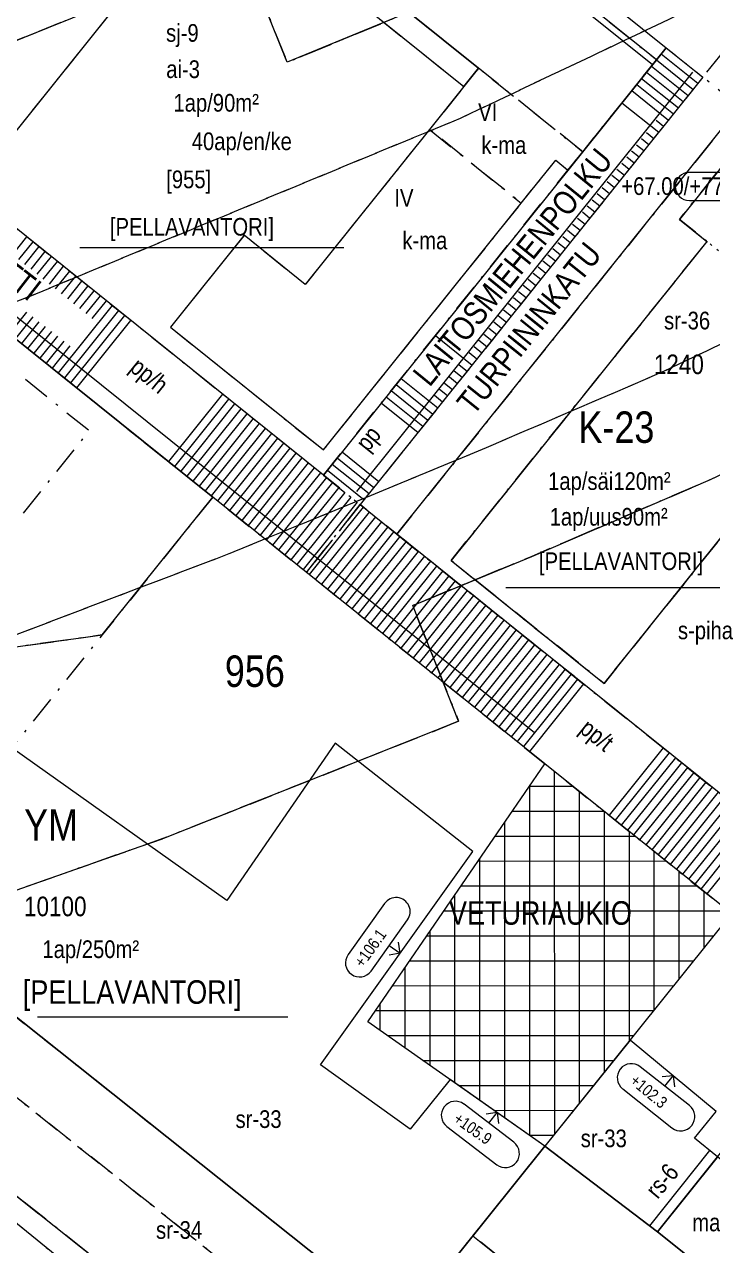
# Model space of a CAD drawing. Header units: metres. Extents: x 24485995 to 24488038, y 6819999 to 6822001.
# Drawn here: x 24487215.2 to 24487302.9, y 6821546.5 to 6821702 of the extents above; entities that cross this region are included whole.
import ezdxf

# ---------------------------------------------------------------- set-up
doc = ezdxf.new("R2010")
doc.units = ezdxf.units.M
for name, pattern in [('Aukot_rajalla', [0]), ('k10040', [10.3, 3.5, -1.5, 0.3, -1.5, 3.5]), ('k10050', [8, 3, -2, 3]), ('K10271', [0]), ('K10430', [0]), ('k10630.1', [0]), ('k10li0', [0]), ('k10vi1', [0]), ('Rak_yht', [0])]:
    doc.linetypes.add(name, pattern=pattern)
for name, color, linetype, lineweight in [('AK_AsemakaavaTeksti_Kadun_puistonnimi', 7, 'Continuous', 0), ('AK_AsemakaavaTeksti_Korttelinumero', 7, 'Continuous', 0), ('AK_Kaavamerkinta_Kayttotarkoitusalue', 7, 'Continuous', 0), ('AK_Katualue_Tori', 7, 'Continuous', 0), ('AK_KayttotarkoitusSymboliViiva_Virkistysalueen_kuvio_murtoviiva', 7, 'Continuous', 0), ('AK_KayttotarkoitusViiva', 7, 'Continuous', 0), ('AK_LiikennointiTeksti_Autopaikkamerkinta_m2', 7, 'Continuous', 0), ('AK_LiikennointiViiva_Ajoneuvoliittymakielto', 7, 'Continuous', 0), ('AK_LiikennointiViiva_Polkuviivoitus', 7, 'Continuous', 0), ('AK_MaanalainenkSymboli', 132, 'Continuous', 0), ('AK_MaanalainenkTeksti_Korkeusmerkinta', 132, 'Continuous', 0), ('AK_MaanalainenkViiva_Alueenosan_raja', 132, 'Continuous', 0), ('AK_MaanalainenkViiva_Liikennealueen_kuvio', 132, 'Continuous', 0), ('AK_MaanalainenkViiva_Ohj_Alueenosan_raja', 132, 'Continuous', 0), ('AK_MuuAsemakaavaTeksti_Alueenosan_kayttotarkoitus', 7, 'Continuous', 0), ('AK_MuuAsemakaavaTeksti_Erityismaarays', 7, 'Continuous', 0), ('AK_MuuAsemakaavaViiva_alueenosan_raja', 7, 'Continuous', 0), ('AK_MuuAsemakaavaViiva_Erityismaaraysviiva', 7, 'Continuous', 0), ('AK_MuuAsemakaavaViiva_Merkinnan_alleviivaus', 7, 'Continuous', 0), ('AK_Poistettava_merkintä', 7, 'Continuous', 0), ('AK_RakennusalaTeksti_Kerrosala_tai_luku', 7, 'Continuous', 0), ('AK_RakennusalaTeksti_Rakennusoikeus', 7, 'Continuous', 0), ('AK_RakennusalaViiva_Rakennusalan_raja__I_', 7, 'Continuous', 0), ('AK_RakentaminenTeksti_Korkeusmerkinta', 7, 'Continuous', 0), ('AK_RakentaminenTeksti_Korkeusmerkinta_ja_soikio', 7, 'Continuous', 0), ('AK_RakentaminenTeksti_Korkeusmerkinta_ja_soikio_ja_nuoli', 7, 'Continuous', 0), ('AK_RakentaminenViiva_Rak_yhtajaksoisesti', 7, 'Continuous', 0), ('AK_YmparistoViiva_Istutettava_puurivi', 7, 'Continuous', 0)]:
    doc.layers.add(name, color=color, linetype=linetype, lineweight=lineweight)
doc.styles.add('ArialNarrow', font='ARIALN.TTF')

# ---------------------------------------------------------------- blocks, each defined once
blk = doc.blocks.new('AKP43')
at = {"layer": 'AK_RakentaminenTeksti_Korkeusmerkinta_ja_soikio', "color": 7, "linetype": 'Continuous', "lineweight": 13}
for p, q in [((4, 1.8), (-4, 1.8)), ((-4, -1.8), (4, -1.8))]:
    blk.add_line(p, q, dxfattribs=at)
for centre, start, end in [((-4, 0), 90, 270), ((4, 0), 270, 90)]:
    blk.add_arc(centre, 1.8, start, end, dxfattribs=at)

msp = doc.modelspace()

# ---------------------------------------------------------------- hatches: boundary and pattern name
at = {"layer": 'AK_Katualue_Tori', "linetype": 'Continuous', "lineweight": 0}
h = msp.add_hatch(dxfattribs=at)
h.set_pattern_fill('NET', style=0)
h.paths.add_polyline_path([(24487281.5, 6821607.85), (24487305.29, 6821588.76), (24487305.29, 6821588.76), (24487281.51, 6821559.13), (24487258.97, 6821574.97)], flags=0)

# ---------------------------------------------------------------- linework, layer by layer
at = {"layer": 'AK_KayttotarkoitusSymboliViiva_Virkistysalueen_kuvio_murtoviiva', "linetype": 'k10vi1', "lineweight": 9, "flags": 128}
msp.add_lwpolyline([(24487108.53, 6821679.13), (24487121.22, 6821655.72), (24487166.27, 6821623.49), (24487186.17, 6821618.86), (24487225.11, 6821624.25), (24487239.19, 6821641.8), (24487139.16, 6821722.07), (24487099.7, 6821702.76), (24487104.97, 6821680.69), (24487104.42, 6821680.42)], dxfattribs=at)
at = {"layer": 'AK_KayttotarkoitusViiva', "linetype": 'Continuous', "lineweight": 20, "flags": 128}
for points in [[(24487296.97, 6821699.03), (24487253.29, 6821644.59), (24487194.01, 6821692.16), (24487237.69, 6821746.6)], [(24487237.69, 6821746.6), (24487296.97, 6821699.03)], [(24487139.16, 6821722.07), (24487239.19, 6821641.8)], [(24487296.97, 6821699.03), (24487301.65, 6821695.28), (24487257.97, 6821640.84), (24487262.65, 6821637.08)], [(24487262.65, 6821637.08), (24487306.33, 6821691.52), (24487348.45, 6821657.73)], [(24487104.97, 6821680.69), (24487107.1, 6821681.76), (24487121.22, 6821655.72), (24487166.27, 6821623.49), (24487186.17, 6821618.86), (24487225.11, 6821624.25), (24487239.19, 6821641.8)], [(24487348.45, 6821657.73), (24487304.77, 6821603.29), (24487262.65, 6821637.08)], [(24487281.5, 6821607.85), (24487239.19, 6821641.8)], [(24487272.51, 6821498.13), (24487268.8, 6821492.94), (24487266.65, 6821494.49), (24487265.76, 6821501.56), (24487249.21, 6821520.79), (24487160.41, 6821593.01), (24487118.31, 6821624.6)], [(24487305.29, 6821588.76), (24487305.29, 6821588.76), (24487281.51, 6821559.13), (24487258.97, 6821574.97), (24487281.5, 6821607.85)], [(24487305.29, 6821588.76), (24487281.5, 6821607.85)], [(24487272.51, 6821498.13), (24487306.59, 6821539.65), (24487295.86, 6821548.25), (24487319.33, 6821577.5)]]:
    msp.add_lwpolyline(points, dxfattribs=at)
at = {"layer": 'AK_LiikennointiViiva_Ajoneuvoliittymakielto', "linetype": 'k10630.1', "lineweight": 5, "flags": 128}
for points in [[(24487296.97, 6821699.03), (24487295.4, 6821697.08)], [(24487295.24, 6821696.88), (24487284.41, 6821683.38)], [(24487295.4, 6821697.08), (24487295.24, 6821696.88)]]:
    msp.add_lwpolyline(points, dxfattribs=at)
at = {"layer": 'AK_LiikennointiViiva_Polkuviivoitus', "linetype": 'Continuous', "lineweight": 0, "flags": 128}
for points in [[(24487296.34, 6821698.25), (24487301.02, 6821694.5)], [(24487295.09, 6821696.69), (24487299.77, 6821692.94)], [(24487295.72, 6821697.47), (24487300.4, 6821693.72)], [(24487293.84, 6821695.13), (24487298.52, 6821691.38)], [(24487294.47, 6821695.91), (24487299.15, 6821692.16)], [(24487292.59, 6821693.58), (24487297.27, 6821689.82)], [(24487293.21, 6821694.36), (24487297.89, 6821690.6)], [(24487291.34, 6821692.02), (24487296.02, 6821688.26)], [(24487291.96, 6821692.8), (24487291.98, 6821692.79)], [(24487290.09, 6821690.46), (24487290.1, 6821690.45)], [(24487290.71, 6821691.24), (24487290.72, 6821691.23)], [(24487295.71, 6821689.79), (24487296.64, 6821689.04)], [(24487288.83, 6821688.9), (24487288.84, 6821688.89)], [(24487289.46, 6821689.68), (24487289.47, 6821689.67)], [(24487294.46, 6821688.23), (24487295.39, 6821687.48)], [(24487287.58, 6821687.34), (24487287.59, 6821687.33)], [(24487288.21, 6821688.12), (24487288.22, 6821688.11)], [(24487293.2, 6821686.67), (24487294.14, 6821685.92)], [(24487293.83, 6821687.45), (24487294.77, 6821686.7)], [(24487286.33, 6821685.78), (24487286.34, 6821685.77)], [(24487286.96, 6821686.56), (24487286.96, 6821686.55)], [(24487291.94, 6821685.12), (24487292.89, 6821684.36)], [(24487292.57, 6821685.9), (24487293.51, 6821685.14)], [(24487285.08, 6821684.22), (24487285.09, 6821684.21)], [(24487285.71, 6821685), (24487285.71, 6821684.99)], [(24487290.69, 6821683.56), (24487291.64, 6821682.8)], [(24487291.32, 6821684.34), (24487292.26, 6821683.58)], [(24487283.83, 6821682.66), (24487283.83, 6821682.65)], [(24487284.45, 6821683.44), (24487284.46, 6821683.43)], [(24487289.43, 6821682.01), (24487290.39, 6821681.24)], [(24487290.06, 6821682.78), (24487291.01, 6821682.02)], [(24487282.58, 6821681.1), (24487282.58, 6821681.09)], [(24487283.2, 6821681.88), (24487283.21, 6821681.87)], [(24487288.18, 6821680.45), (24487289.13, 6821679.68)], [(24487288.8, 6821681.23), (24487289.76, 6821680.46)], [(24487281.32, 6821679.54), (24487281.33, 6821679.53)], [(24487281.95, 6821680.32), (24487281.95, 6821680.31)], [(24487286.92, 6821678.89), (24487287.88, 6821678.12)], [(24487287.55, 6821679.67), (24487288.51, 6821678.9)], [(24487280.07, 6821677.98), (24487280.07, 6821677.98)], [(24487280.7, 6821678.76), (24487280.7, 6821678.75)], [(24487285.67, 6821677.34), (24487286.63, 6821676.56)], [(24487286.29, 6821678.11), (24487287.26, 6821677.34)], [(24487284.41, 6821675.78), (24487285.38, 6821675)], [(24487285.04, 6821676.56), (24487286, 6821675.78)], [(24487215.46, 6821674.95), (24487213.65, 6821672.69)], [(24487216.24, 6821674.32), (24487214.43, 6821672.07)], [(24487283.15, 6821674.22), (24487284.13, 6821673.44)], [(24487283.78, 6821675), (24487284.75, 6821674.22)], [(24487217.02, 6821673.7), (24487215.21, 6821671.44)], [(24487217.8, 6821673.07), (24487215.99, 6821670.81)], [(24487281.9, 6821672.67), (24487282.88, 6821671.88)], [(24487282.53, 6821673.44), (24487283.5, 6821672.66)], [(24487218.58, 6821672.44), (24487216.77, 6821670.19)], [(24487219.36, 6821671.82), (24487217.55, 6821669.56)], [(24487220.14, 6821671.19), (24487218.33, 6821668.93)], [(24487280.64, 6821671.11), (24487281.62, 6821670.32)], [(24487281.27, 6821671.89), (24487282.25, 6821671.1)], [(24487220.92, 6821670.57), (24487219.11, 6821668.31)], [(24487221.7, 6821669.94), (24487219.89, 6821667.68)], [(24487279.39, 6821669.55), (24487280.37, 6821668.76)], [(24487280.01, 6821670.33), (24487281, 6821669.54)], [(24487222.48, 6821669.31), (24487220.67, 6821667.05)], [(24487223.26, 6821668.69), (24487221.44, 6821666.43)], [(24487224.04, 6821668.06), (24487222.22, 6821665.8)], [(24487278.13, 6821668), (24487279.12, 6821667.2)], [(24487278.76, 6821668.78), (24487279.75, 6821667.98)], [(24487224.82, 6821667.44), (24487223, 6821665.17)], [(24487225.6, 6821666.81), (24487223.78, 6821664.54)], [(24487276.87, 6821666.44), (24487277.87, 6821665.64)], [(24487277.5, 6821667.22), (24487278.49, 6821666.42)], [(24487215.46, 6821665.36), (24487213.26, 6821662.61)], [(24487226.38, 6821666.19), (24487219.5, 6821657.61)], [(24487227.16, 6821665.56), (24487220.28, 6821656.98)], [(24487227.94, 6821664.93), (24487221.06, 6821656.35)], [(24487275.62, 6821664.88), (24487276.62, 6821664.08)], [(24487276.25, 6821665.66), (24487277.24, 6821664.86)], [(24487216.25, 6821664.74), (24487214.04, 6821661.99)], [(24487217.04, 6821664.13), (24487214.82, 6821661.36)], [(24487217.83, 6821663.52), (24487215.6, 6821660.73)], [(24487228.72, 6821664.31), (24487221.84, 6821655.73)], [(24487274.36, 6821663.33), (24487275.37, 6821662.52)], [(24487274.99, 6821664.11), (24487275.99, 6821663.3)], [(24487218.62, 6821662.9), (24487216.38, 6821660.11)], [(24487219.41, 6821662.29), (24487217.16, 6821659.48)], [(24487267.56, 6821662.38), (24487272.24, 6821658.62)], [(24487273.11, 6821661.77), (24487274.11, 6821660.96)], [(24487273.73, 6821662.55), (24487274.74, 6821661.74)], [(24487220.19, 6821661.67), (24487217.94, 6821658.86)], [(24487220.98, 6821661.06), (24487218.72, 6821658.23)], [(24487271.85, 6821660.21), (24487272.86, 6821659.4)], [(24487272.48, 6821660.99), (24487273.49, 6821660.18)], [(24487270.59, 6821658.66), (24487271.61, 6821657.84)], [(24487269.34, 6821657.1), (24487270.36, 6821656.28)], [(24487269.97, 6821657.88), (24487270.99, 6821657.06)], [(24487262.55, 6821656.14), (24487267.23, 6821652.38)], [(24487263.18, 6821656.92), (24487267.86, 6821653.16)], [(24487268.08, 6821655.55), (24487269.11, 6821654.72)], [(24487268.71, 6821656.32), (24487269.73, 6821655.5)], [(24487240.42, 6821654.92), (24487233.54, 6821646.34)], [(24487241.2, 6821654.29), (24487234.32, 6821645.71)], [(24487261.3, 6821654.58), (24487265.98, 6821650.82)], [(24487261.93, 6821655.36), (24487266.6, 6821651.6)], [(24487267.46, 6821654.77), (24487268.48, 6821653.94)], [(24487241.98, 6821653.67), (24487235.1, 6821645.09)], [(24487242.76, 6821653.04), (24487235.88, 6821644.46)], [(24487243.54, 6821652.42), (24487236.66, 6821643.84)], [(24487260.67, 6821653.8), (24487265.35, 6821650.04)], [(24487244.32, 6821651.79), (24487237.44, 6821643.21)], [(24487245.1, 6821651.17), (24487238.22, 6821642.59)], [(24487245.88, 6821650.54), (24487239, 6821641.96)], [(24487246.66, 6821649.91), (24487239.78, 6821641.33)], [(24487247.44, 6821649.29), (24487240.56, 6821640.71)], [(24487248.22, 6821648.66), (24487241.34, 6821640.08)], [(24487249, 6821648.04), (24487242.12, 6821639.46)], [(24487249.78, 6821647.41), (24487242.9, 6821638.83)], [(24487250.56, 6821646.78), (24487243.68, 6821638.2)], [(24487255.04, 6821646.78), (24487259.72, 6821643.02)], [(24487255.67, 6821647.56), (24487260.35, 6821643.8)], [(24487251.34, 6821646.16), (24487244.46, 6821637.58)], [(24487252.12, 6821645.53), (24487245.23, 6821636.95)], [(24487252.9, 6821644.91), (24487246.01, 6821636.33)], [(24487253.79, 6821645.22), (24487258.47, 6821641.46)], [(24487254.42, 6821646), (24487259.1, 6821642.24)], [(24487253.68, 6821644.28), (24487246.8, 6821635.7)], [(24487254.46, 6821643.66), (24487247.58, 6821635.07)], [(24487255.24, 6821643.03), (24487248.36, 6821634.45)], [(24487256.02, 6821642.4), (24487249.14, 6821633.82)], [(24487256.8, 6821641.78), (24487249.92, 6821633.2)], [(24487257.58, 6821641.15), (24487250.7, 6821632.57)], [(24487258.36, 6821640.53), (24487251.47, 6821631.95)], [(24487259.14, 6821639.9), (24487252.25, 6821631.32)], [(24487259.92, 6821639.27), (24487253.03, 6821630.7)], [(24487260.7, 6821638.65), (24487253.81, 6821630.07)], [(24487261.48, 6821638.02), (24487254.59, 6821629.44)], [(24487262.26, 6821637.4), (24487255.37, 6821628.82)], [(24487263.04, 6821636.77), (24487256.15, 6821628.19)], [(24487263.82, 6821636.15), (24487256.93, 6821627.57)], [(24487264.6, 6821635.52), (24487257.71, 6821626.94)], [(24487265.38, 6821634.89), (24487258.49, 6821626.31)], [(24487266.16, 6821634.27), (24487259.27, 6821625.69)], [(24487266.94, 6821633.64), (24487260.05, 6821625.06)], [(24487267.72, 6821633.02), (24487260.83, 6821624.44)], [(24487268.5, 6821632.39), (24487261.61, 6821623.81)], [(24487269.28, 6821631.76), (24487262.39, 6821623.18)], [(24487270.06, 6821631.14), (24487263.17, 6821622.56)], [(24487270.84, 6821630.51), (24487263.95, 6821621.93)], [(24487271.62, 6821629.89), (24487264.73, 6821621.31)], [(24487272.4, 6821629.26), (24487265.51, 6821620.68)], [(24487273.18, 6821628.64), (24487266.29, 6821620.06)], [(24487273.96, 6821628.01), (24487267.07, 6821619.43)], [(24487274.74, 6821627.38), (24487267.85, 6821618.8)], [(24487275.52, 6821626.76), (24487268.63, 6821618.18)], [(24487276.3, 6821626.13), (24487269.41, 6821617.55)], [(24487277.08, 6821625.51), (24487270.19, 6821616.93)], [(24487277.86, 6821624.88), (24487270.97, 6821616.3)], [(24487278.64, 6821624.25), (24487271.75, 6821615.67)], [(24487279.42, 6821623.63), (24487272.53, 6821615.05)], [(24487280.2, 6821623), (24487273.31, 6821614.42)], [(24487280.98, 6821622.38), (24487274.09, 6821613.8)], [(24487281.76, 6821621.75), (24487274.87, 6821613.17)], [(24487282.54, 6821621.13), (24487275.65, 6821612.55)], [(24487283.32, 6821620.5), (24487276.43, 6821611.92)], [(24487284.1, 6821619.87), (24487277.21, 6821611.29)], [(24487284.88, 6821619.25), (24487277.99, 6821610.67)], [(24487285.66, 6821618.62), (24487278.77, 6821610.04)], [(24487286.44, 6821618), (24487279.55, 6821609.42)], [(24487296.58, 6821609.86), (24487289.69, 6821601.28)], [(24487297.36, 6821609.23), (24487290.47, 6821600.65)], [(24487298.14, 6821608.61), (24487291.25, 6821600.03)], [(24487298.92, 6821607.98), (24487292.03, 6821599.4)], [(24487299.7, 6821607.36), (24487292.81, 6821598.78)], [(24487300.48, 6821606.73), (24487293.59, 6821598.15)], [(24487301.26, 6821606.11), (24487294.37, 6821597.53)], [(24487302.04, 6821605.48), (24487295.15, 6821596.9)], [(24487302.82, 6821604.85), (24487295.93, 6821596.27)], [(24487303.6, 6821604.23), (24487296.71, 6821595.65)], [(24487304.38, 6821603.6), (24487297.49, 6821595.02)], [(24487305.16, 6821602.98), (24487298.27, 6821594.4)], [(24487305.94, 6821602.35), (24487299.05, 6821593.77)], [(24487306.72, 6821601.72), (24487299.83, 6821593.14)], [(24487307.5, 6821601.1), (24487300.61, 6821592.52)], [(24487308.28, 6821600.47), (24487301.39, 6821591.89)], [(24487309.06, 6821599.85), (24487302.17, 6821591.27)]]:
    msp.add_lwpolyline(points, dxfattribs=at)
at = {"layer": 'AK_MaanalainenkViiva_Alueenosan_raja', "linetype": 'k10040', "lineweight": 5, "flags": 128}
for points in [[(24487904.87, 6822000), (24487912.66, 6821965.55), (24487865.91, 6821959.02), (24487839.01, 6821960.38), (24487795.63, 6821934.66), (24487733.23, 6821897.55), (24487490.51, 6821748.59), (24487460.38, 6821729.37), (24487429.64, 6821710.44), (24487387.98, 6821686.57), (24487345.7, 6821664.47), (24487302.61, 6821644.03), (24487279.84, 6821634.25), (24487264.67, 6821627.98), (24487270.52, 6821613.25), (24487232.97, 6821598.36), (24487181.75, 6821580.35), (24487129.78, 6821564.57), (24487077.19, 6821551.06), (24487055.55, 6821546.21), (24487022.13, 6821539.73), (24487007.31, 6821528.53), (24486995.34, 6821519.49), (24486983.34, 6821510.49), (24486970.66, 6821502.47), (24486957.2, 6821495.86), (24486943.1, 6821490.75), (24486928.63, 6821486.77), (24486923.49, 6821486), (24486908.85, 6821483.8), (24486903.42, 6821482.99), (24486900.75, 6821482.59), (24486891.59, 6821484.39), (24486877.62, 6821489.86), (24486864.68, 6821497.44), (24486853.08, 6821506.95), (24486732.66, 6821483.59), (24486723.17, 6821482.65), (24486713.64, 6821482.36), (24486704.11, 6821482.74), (24486694.63, 6821483.78), (24486685.24, 6821485.47), (24486671.58, 6821487.44), (24486657.81, 6821486.43), (24486560.8, 6821470.08), (24486112.2, 6821386.78), (24486064.09, 6821378.83), (24486015.55, 6821372.78), (24486000, 6821371.46)], [(24486952.76, 6821633.94), (24486966.02, 6821636.58), (24487028.3, 6821644.15), (24487095.17, 6821660.26), (24487151.01, 6821677.04), (24487205.93, 6821696.63), (24487242.9, 6821711.53), (24487248.69, 6821697.17), (24487264.68, 6821703.77), (24487318.47, 6821729.28), (24487371, 6821757.57), (24487391.87, 6821769.76), (24487412.75, 6821782.34), (24487433.93, 6821795.31), (24487569.85, 6821878.71), (24487620.54, 6821910.99), (24487758.48, 6821995.64), (24487765.61, 6822000)]]:
    msp.add_lwpolyline(points, dxfattribs=at)
at = {"layer": 'AK_MaanalainenkViiva_Liikennealueen_kuvio', "linetype": 'k10li0', "lineweight": 5, "flags": 128}
for points in [[(24486000, 6821371.46), (24486015.55, 6821372.78), (24486064.09, 6821378.83), (24486112.2, 6821386.78), (24486560.8, 6821470.08), (24486657.81, 6821486.43), (24486671.58, 6821487.44), (24486685.24, 6821485.47), (24486694.63, 6821483.78), (24486704.11, 6821482.74), (24486713.64, 6821482.36), (24486723.17, 6821482.65), (24486732.66, 6821483.59), (24486853.08, 6821506.95), (24486864.68, 6821497.44), (24486877.62, 6821489.86), (24486891.59, 6821484.39), (24486900.75, 6821482.59), (24486903.42, 6821482.99), (24486908.85, 6821483.8), (24486923.49, 6821486), (24486928.63, 6821486.77), (24486943.1, 6821490.75), (24486957.2, 6821495.86), (24486970.66, 6821502.47), (24486983.34, 6821510.49), (24486995.34, 6821519.49), (24487007.31, 6821528.53), (24487022.13, 6821539.73), (24487055.55, 6821546.21), (24487077.19, 6821551.06), (24487129.78, 6821564.57), (24487181.75, 6821580.35), (24487232.97, 6821598.36), (24487270.52, 6821613.25), (24487264.67, 6821627.98), (24487279.84, 6821634.25), (24487302.61, 6821644.03), (24487345.7, 6821664.47), (24487387.98, 6821686.57), (24487429.64, 6821710.44), (24487460.38, 6821729.37), (24487490.51, 6821748.59), (24487733.23, 6821897.55), (24487795.63, 6821934.66), (24487839.01, 6821960.38), (24487865.91, 6821959.02), (24487912.66, 6821965.55), (24487904.87, 6822000)], [(24487765.61, 6822000), (24487758.48, 6821995.64), (24487620.54, 6821910.99), (24487569.85, 6821878.71), (24487433.93, 6821795.31), (24487412.75, 6821782.34), (24487391.87, 6821769.76), (24487371, 6821757.57), (24487318.47, 6821729.28), (24487264.68, 6821703.77), (24487248.69, 6821697.17), (24487242.9, 6821711.53), (24487205.93, 6821696.63), (24487151.01, 6821677.04), (24487095.17, 6821660.26), (24487028.3, 6821644.15), (24486966.02, 6821636.58), (24486952.76, 6821633.94)]]:
    msp.add_lwpolyline(points, dxfattribs=at)
at = {"layer": 'AK_MaanalainenkViiva_Ohj_Alueenosan_raja', "linetype": 'k10050', "lineweight": 5, "flags": 128}
for points in [[(24486000, 6821425.97), (24486008.05, 6821426.7), (24486039.62, 6821430.38), (24486071.08, 6821434.92), (24486102.41, 6821440.3), (24486443.39, 6821503.6), (24486478.24, 6821511.77), (24486674.94, 6821548.3), (24486691.18, 6821553.21), (24486705.96, 6821561.55), (24486712.48, 6821565.79), (24486719.36, 6821569.4), (24486726.55, 6821572.35), (24486733.94, 6821574.98), (24486968.95, 6821621.87), (24486982.25, 6821622.73), (24486995.56, 6821621.94), (24487008.67, 6821619.54), (24487026, 6821617.27), (24487043.38, 6821619), (24487079.62, 6821627.51), (24487115.58, 6821637.16), (24487158.18, 6821646.89), (24487215.02, 6821667.03), (24487270.76, 6821690.06), (24487325.24, 6821715.89), (24487378.34, 6821744.48), (24487399.52, 6821756.86), (24487420.53, 6821769.52), (24487441.77, 6821782.52), (24487577.8, 6821865.99), (24487628.49, 6821898.27), (24487766.31, 6821982.85), (24487783.59, 6821993.41), (24487794.58, 6822000)], [(24487904.87, 6822000), (24487909.36, 6821980.14), (24487865.26, 6821974.07), (24487835.25, 6821975.59), (24487787.97, 6821947.56), (24487725.47, 6821910.38), (24487482.55, 6821761.31), (24487452.41, 6821742.08), (24487421.97, 6821723.34), (24487380.77, 6821699.73), (24487339.01, 6821677.9), (24487296.43, 6821657.7), (24487274.02, 6821648.07), (24487241.89, 6821634.81), (24487209.39, 6821622.46), (24487176.55, 6821611.05), (24487143.41, 6821600.58), (24487112.33, 6821592.06), (24487081.26, 6821583.54), (24487052.48, 6821576.81), (24487018.02, 6821570.34), (24486849.52, 6821538.95), (24486695.51, 6821510.35), (24486558.06, 6821484.83), (24486109.6, 6821401.56), (24486061.93, 6821393.68), (24486013.99, 6821387.7), (24486000, 6821386.51)], [(24486712.48, 6821565.79), (24486719.36, 6821569.4), (24486726.55, 6821572.35), (24486733.94, 6821574.98), (24486968.95, 6821621.87), (24486982.25, 6821622.73), (24486995.56, 6821621.94), (24487008.67, 6821619.54), (24487026, 6821617.27), (24487043.38, 6821619), (24487079.62, 6821627.51), (24487115.58, 6821637.16), (24487158.18, 6821646.89), (24487215.02, 6821667.03), (24487270.76, 6821690.06), (24487325.24, 6821715.89), (24487378.34, 6821744.48), (24487399.52, 6821756.86), (24487420.53, 6821769.52), (24487441.77, 6821782.52), (24487577.8, 6821865.99), (24487628.49, 6821898.27), (24487766.31, 6821982.85), (24487783.59, 6821993.41), (24487794.58, 6822000)], [(24487765.61, 6822000), (24487758.48, 6821995.64), (24487620.54, 6821910.99), (24487569.85, 6821878.71), (24487433.93, 6821795.31), (24487412.75, 6821782.34), (24487391.87, 6821769.76), (24487371, 6821757.57), (24487318.47, 6821729.28), (24487264.68, 6821703.77), (24487248.69, 6821697.17), (24487242.9, 6821711.53), (24487205.93, 6821696.63), (24487151.01, 6821677.04), (24487095.17, 6821660.26), (24487028.3, 6821644.15), (24486966.02, 6821636.58), (24486952.76, 6821633.94), (24486930.27, 6821629.45), (24486847.29, 6821612.89)], [(24486903.42, 6821482.99), (24486908.85, 6821483.8), (24486923.49, 6821486), (24486928.63, 6821486.77), (24486943.1, 6821490.75), (24486957.2, 6821495.86), (24486970.66, 6821502.47), (24486983.34, 6821510.49), (24486995.34, 6821519.49), (24487007.31, 6821528.53), (24487022.13, 6821539.73), (24487055.55, 6821546.21), (24487077.19, 6821551.06), (24487129.78, 6821564.57), (24487181.75, 6821580.35), (24487232.97, 6821598.36), (24487270.52, 6821613.25), (24487264.67, 6821627.98), (24487279.84, 6821634.25), (24487302.61, 6821644.03), (24487345.7, 6821664.47), (24487387.98, 6821686.57), (24487429.64, 6821710.44), (24487460.38, 6821729.37), (24487490.51, 6821748.59), (24487733.23, 6821897.55), (24487795.63, 6821934.66), (24487839.01, 6821960.38), (24487865.91, 6821959.02), (24487912.66, 6821965.55), (24487909.36, 6821980.14), (24487865.26, 6821974.07), (24487835.25, 6821975.59), (24487787.97, 6821947.56), (24487725.47, 6821910.38), (24487482.55, 6821761.31), (24487452.41, 6821742.08), (24487421.97, 6821723.34), (24487380.77, 6821699.73), (24487339.01, 6821677.9), (24487296.43, 6821657.7), (24487274.02, 6821648.07), (24487241.89, 6821634.81), (24487209.39, 6821622.46), (24487176.55, 6821611.05), (24487143.41, 6821600.58), (24487112.33, 6821592.06), (24487081.26, 6821583.54), (24487052.48, 6821576.81), (24487018.02, 6821570.34), (24486849.52, 6821538.95), (24486695.51, 6821510.35), (24486558.06, 6821484.83), (24486109.6, 6821401.56), (24486061.93, 6821393.68), (24486013.99, 6821387.7), (24486000, 6821386.51)]]:
    msp.add_lwpolyline(points, dxfattribs=at)
at = {"layer": 'AK_MuuAsemakaavaViiva_alueenosan_raja', "linetype": 'k10040', "lineweight": 5, "flags": 128}
for points in [[(24487227.05, 6821733.34), (24487241.09, 6821722.07), (24487273.07, 6821696.41), (24487286.33, 6821685.78), (24487295.72, 6821697.47), (24487236.44, 6821745.04), (24487227.05, 6821733.34)], [(24487189.33, 6821695.91), (24487146.04, 6821730.64), (24487139.16, 6821722.07), (24487239.19, 6821641.8), (24487251.15, 6821632.21), (24487257.97, 6821640.84), (24487253.29, 6821644.59), (24487194.01, 6821692.16), (24487189.33, 6821695.91)], [(24487306.33, 6821691.52), (24487301.65, 6821695.28), (24487316.51, 6821713.8), (24487347.52, 6821688.93), (24487380.53, 6821730.07), (24487417.96, 6821700.03), (24487405.71, 6821682.77), (24487400.71, 6821675.73), (24487375.84, 6821644.73), (24487371.46, 6821639.27), (24487355.47, 6821652.1), (24487348.45, 6821657.73), (24487306.33, 6821691.52)], [(24487197.92, 6821692.23), (24487223.14, 6821723.66), (24487234.84, 6821714.27), (24487209.62, 6821682.84), (24487197.92, 6821692.23)], [(24487239.22, 6821719.73), (24487263.4, 6821700.33), (24487271.2, 6821694.07)], [(24487266.81, 6821688.61), (24487278.51, 6821679.23), (24487282.89, 6821684.69), (24487284.45, 6821683.44), (24487286.33, 6821685.78), (24487273.07, 6821696.41), (24487271.2, 6821694.07), (24487266.81, 6821688.61)], [(24487301.65, 6821695.28), (24487257.97, 6821640.84)], [(24487262.65, 6821637.08), (24487288.22, 6821616.57), (24487304.77, 6821603.29), (24487348.45, 6821657.73), (24487347.04, 6821658.86), (24487337.03, 6821646.38), (24487329.52, 6821637.02), (24487322.01, 6821627.66), (24487306.65, 6821639.99), (24487289.06, 6821618.07), (24487269.56, 6821633.72), (24487302.17, 6821674.35), (24487298.66, 6821677.17), (24487308.67, 6821689.65), (24487306.33, 6821691.52), (24487292, 6821673.67), (24487262.65, 6821637.08)], [(24487233.79, 6821663.44), (24487253.29, 6821647.8), (24487278.51, 6821679.23), (24487266.81, 6821688.61), (24487250.98, 6821668.88), (24487243.18, 6821675.14), (24487233.79, 6821663.44)], [(24487298.66, 6821677.17), (24487302.17, 6821674.35), (24487321.67, 6821658.71), (24487337.03, 6821646.38), (24487347.04, 6821658.86), (24487308.67, 6821689.65), (24487298.66, 6821677.17)], [(24487284.45, 6821683.44), (24487286.33, 6821685.78)], [(24487253.29, 6821644.59), (24487284.45, 6821683.44)], [(24487105.05, 6821636.81), (24487087.71, 6821672.02), (24487104.97, 6821680.69), (24487107.1, 6821681.76), (24487121.22, 6821655.72), (24487166.27, 6821623.49), (24487168.52, 6821622.96), (24487204.2, 6821598.2), (24487213.57, 6821609.87), (24487204.31, 6821596.85), (24487181.75, 6821612.64), (24487164.87, 6821591.98), (24487244.97, 6821528.33), (24487255.72, 6821541.81), (24487262.96, 6821536.01), (24487287.47, 6821516.36), (24487272.51, 6821498.13), (24487268.8, 6821492.94), (24487266.65, 6821494.49), (24487265.76, 6821501.56), (24487249.21, 6821520.79), (24487160.41, 6821593.01), (24487107.91, 6821632.4), (24487105.05, 6821636.81)], [(24487269.56, 6821633.72), (24487289.06, 6821618.07), (24487306.65, 6821639.99), (24487314.16, 6821649.35), (24487321.67, 6821658.71), (24487302.17, 6821674.35), (24487269.56, 6821633.72)], [(24487168.52, 6821622.96), (24487205.4, 6821668.92), (24487239.19, 6821641.8), (24487225.11, 6821624.25), (24487186.17, 6821618.86), (24487168.52, 6821622.96)], [(24487253.29, 6821644.59), (24487257.97, 6821640.84)], [(24487253.29, 6821644.59), (24487257.97, 6821640.84)], [(24487251.15, 6821632.21), (24487257.97, 6821640.84)], [(24487311.79, 6821597.66), (24487304.77, 6821603.29), (24487288.22, 6821616.57), (24487262.65, 6821637.08), (24487257.97, 6821640.84), (24487251.15, 6821632.21), (24487281.5, 6821607.85), (24487305.29, 6821588.76), (24487319.33, 6821577.5), (24487331.27, 6821567.92), (24487338.24, 6821576.43), (24487311.79, 6821597.66)], [(24487168.52, 6821622.96), (24487186.17, 6821618.86), (24487225.11, 6821624.25), (24487213.57, 6821609.87), (24487204.2, 6821598.2), (24487168.52, 6821622.96)], [(24487171.09, 6821599.58), (24487176.15, 6821605.78), (24487256.08, 6821542.26), (24487255.72, 6821541.81), (24487251.09, 6821536.01), (24487171.09, 6821599.58)], [(24487164.87, 6821591.98), (24487171.09, 6821599.58), (24487251.09, 6821536.01), (24487244.97, 6821528.33), (24487164.87, 6821591.98)], [(24487272.35, 6821547.71), (24487281.51, 6821559.13), (24487295.86, 6821548.25), (24487306.59, 6821539.65), (24487296.99, 6821527.95), (24487272.35, 6821547.71)], [(24487272.35, 6821547.71), (24487296.99, 6821527.95), (24487287.47, 6821516.36), (24487262.96, 6821536.01), (24487272.35, 6821547.71)]]:
    msp.add_lwpolyline(points, dxfattribs=at)
msp.add_lwpolyline([(24487204.7, 6821665.32), (24487223.45, 6821650.27), (24487214.3, 6821638.87, -0.823376), (24487195.08, 6821653.33), (24487204.7, 6821665.32)], format="xyb", dxfattribs=at)
at = {"layer": 'AK_MuuAsemakaavaViiva_Erityismaaraysviiva', "linetype": 'Aukot_rajalla', "lineweight": 5, "flags": 128}
for points in [[(24487294.88, 6821549), (24487302.53, 6821558.57)], [(24487303.41, 6821557.65), (24487295.86, 6821548.25)]]:
    msp.add_lwpolyline(points, dxfattribs=at)
at = {"layer": 'AK_MuuAsemakaavaViiva_Merkinnan_alleviivaus', "linetype": 'Continuous', "lineweight": 5, "flags": 128}
for points in [[(24487222.26, 6821673.6), (24487255.89, 6821673.6)], [(24487276.55, 6821630.29), (24487310.18, 6821630.29)], [(24487216.87, 6821575.62), (24487248.76, 6821575.62)]]:
    msp.add_lwpolyline(points, dxfattribs=at)
at = {"layer": 'AK_Poistettava_merkintä', "linetype": 'k10040', "lineweight": 0, "flags": 128}
msp.add_lwpolyline([(24487295.72, 6821697.47), (24487296.97, 6821699.03), (24487301.65, 6821695.28)], dxfattribs=at)
at = {"layer": 'AK_RakennusalaViiva_Rakennusalan_raja__I_', "linetype": 'K10271', "lineweight": 9, "flags": 128}
for points in [[(24487197.92, 6821692.23), (24487209.62, 6821682.84), (24487234.78, 6821714.2), (24487241.09, 6821722.07), (24487273.07, 6821696.41), (24487271.2, 6821694.07), (24487266.81, 6821688.61), (24487250.98, 6821668.88), (24487243.18, 6821675.14), (24487233.79, 6821663.44), (24487253.29, 6821647.8), (24487278.51, 6821679.23), (24487282.89, 6821684.69), (24487284.45, 6821683.44), (24487286.33, 6821685.78), (24487295.72, 6821697.47), (24487236.44, 6821745.04), (24487227.05, 6821733.34), (24487225.18, 6821731), (24487227.52, 6821729.12), (24487223.14, 6821723.66), (24487197.92, 6821692.23)], [(24487241.09, 6821722.07), (24487239.22, 6821719.73), (24487263.4, 6821700.33), (24487271.2, 6821694.07), (24487273.07, 6821696.41), (24487241.09, 6821722.07)], [(24487269.56, 6821633.72), (24487289.06, 6821618.07), (24487306.65, 6821639.99), (24487314.16, 6821649.35), (24487321.67, 6821658.71), (24487337.03, 6821646.38), (24487347.04, 6821658.86), (24487308.67, 6821689.65), (24487298.66, 6821677.17), (24487302.17, 6821674.35), (24487269.56, 6821633.72)], [(24487176.15, 6821605.78), (24487256.08, 6821542.26), (24487255.72, 6821541.81), (24487262.96, 6821536.01), (24487281.51, 6821559.13), (24487269.44, 6821567.61), (24487264.34, 6821561.29), (24487252.92, 6821569.48), (24487272.31, 6821596.66), (24487254.78, 6821610.46), (24487241, 6821590.44), (24487213.57, 6821609.87), (24487204.31, 6821596.85), (24487181.75, 6821612.64), (24487176.15, 6821605.78)], [(24487256.08, 6821542.26), (24487176.15, 6821605.78), (24487171.09, 6821599.58), (24487164.87, 6821591.98), (24487244.97, 6821528.33), (24487251.09, 6821536.01), (24487255.72, 6821541.81), (24487256.08, 6821542.26)], [(24487281.51, 6821559.13), (24487295.86, 6821548.25), (24487303.52, 6821557.79), (24487300.56, 6821560.15), (24487303.36, 6821563.55), (24487292.37, 6821572.65), (24487281.51, 6821559.13)], [(24487262.96, 6821536.01), (24487287.47, 6821516.36), (24487296.99, 6821527.95), (24487306.59, 6821539.65), (24487295.86, 6821548.25), (24487281.51, 6821559.13), (24487262.96, 6821536.01)]]:
    msp.add_lwpolyline(points, dxfattribs=at)
msp.add_lwpolyline([(24487327.23, 6821538.72), (24487303.5, 6821557.77), (24487295.86, 6821548.25), (24487306.59, 6821539.65), (24487293.39, 6821523.56), (24487308.65, 6821511.32), (24487328.06, 6821534.97, 0.436818), (24487327.23, 6821538.72), (24487327.23, 6821538.72)], format="xyb", dxfattribs=at)
at = {"layer": 'AK_RakentaminenTeksti_Korkeusmerkinta_ja_soikio_ja_nuoli', "linetype": 'Continuous', "lineweight": 5, "flags": 128}
for points in [[(24487261.08, 6821590.05), (24487256.43, 6821583.53)], [(24487259.37, 6821581.44), (24487264.01, 6821587.96)], [(24487261.69, 6821584.7), (24487263.07, 6821583.71)], [(24487263.07, 6821583.71), (24487262.84, 6821585.11)], [(24487263.07, 6821583.71), (24487261.68, 6821583.48)], [(24487299.94, 6821564.3), (24487293.66, 6821569.26)], [(24487297.85, 6821568.11), (24487296.45, 6821567.95)], [(24487296.8, 6821566.78), (24487297.85, 6821568.11)], [(24487297.85, 6821568.11), (24487298.02, 6821566.71)], [(24487291.43, 6821566.43), (24487297.7, 6821561.47)], [(24487277.56, 6821559.63), (24487271.21, 6821564.49)], [(24487275.42, 6821563.41), (24487274.02, 6821563.23)], [(24487274.39, 6821562.06), (24487275.42, 6821563.41)], [(24487275.42, 6821563.41), (24487275.61, 6821562.01)], [(24487269.02, 6821561.63), (24487275.38, 6821556.77)]]:
    msp.add_lwpolyline(points, dxfattribs=at)
at = {"layer": 'AK_RakentaminenTeksti_Korkeusmerkinta_ja_soikio_ja_nuoli', "linetype": 'Continuous', "lineweight": 5}
for centre, start, end in [((24487262.55, 6821589), 324.496, 144.496), ((24487257.9, 6821582.49), 144.496, 324.496), ((24487292.54, 6821567.85), 51.684, 231.684), ((24487270.11, 6821563.06), 52.6269, 232.6269), ((24487298.82, 6821562.89), 231.684, 51.684), ((24487276.47, 6821558.2), 232.6269, 52.6269)]:
    msp.add_arc(centre, 1.8, start, end, dxfattribs=at)
at = {"layer": 'AK_RakentaminenViiva_Rak_yhtajaksoisesti', "linetype": 'Rak_yht', "lineweight": 5, "flags": 128}
msp.add_lwpolyline([(24487235.97, 6821744.44), (24487295.24, 6821696.88)], dxfattribs=at)
at = {"layer": 'AK_YmparistoViiva_Istutettava_puurivi', "linetype": 'K10430', "lineweight": 5, "flags": 128}
for points in [[(24487140.91, 6821723.59), (24487280.21, 6821611.82)], [(24487257.53, 6821642.51), (24487300.37, 6821695.91)]]:
    msp.add_lwpolyline(points, dxfattribs=at)

# ---------------------------------------------------------------- block references
at = {"layer": 'AK_MaanalainenkSymboli', "color": 133, "lineweight": 5, "true_color": 0x40e0d0}
msp.add_blockref('AKP43', (24487303.93, 6821681.36), dxfattribs=at)

# ---------------------------------------------------------------- texts
at = {"layer": 'AK_AsemakaavaTeksti_Kadun_puistonnimi', "linetype": 'Continuous', "lineweight": 5, "style": 'ArialNarrow'}
for s, rotation, p in [('ALAVERSTAANRAITTI', 322.202, (24487187.42, 6821688.62)), ('LAITOSMIEHENPOLKU', 50.8557, (24487266.82, 6821655.71)), ('TURPIININKATU', 51.2568, (24487272.43, 6821652.1))]:
    msp.add_text(s, height=3, rotation=rotation, dxfattribs=at).set_placement(p)
for s, p in [('VETURIAUKIO', (24487269.3, 6821587.34)), ('[PELLAVANTORI]', (24487214.99, 6821577.27))]:
    msp.add_text(s, height=3, dxfattribs=at).set_placement(p)
at = {"layer": 'AK_AsemakaavaTeksti_Korttelinumero', "linetype": 'Continuous', "lineweight": 5, "style": 'ArialNarrow'}
msp.add_text('956', height=4, dxfattribs=at).set_placement((24487240.73, 6821617.63))
at = {"layer": 'AK_Kaavamerkinta_Kayttotarkoitusalue', "linetype": 'Continuous', "lineweight": 0, "style": 'ArialNarrow'}
for s, p in [('K-23', (24487285.79, 6821648.71)), ('YM', (24487215.15, 6821598.05))]:
    msp.add_text(s, height=4, dxfattribs=at).set_placement(p)
at = {"layer": 'AK_LiikennointiTeksti_Autopaikkamerkinta_m2', "linetype": 'Continuous', "lineweight": 0, "style": 'ArialNarrow'}
for s, p in [('1ap/90m²', (24487234.18, 6821690.89)), ('1ap/säi120m²', (24487281.92, 6821642.72)), ('1ap/uus90m²', (24487282.12, 6821638.17)), ('1ap/250m²', (24487217.48, 6821583.1))]:
    msp.add_text(s, height=2.25, dxfattribs=at).set_placement(p)
at = {"layer": 'AK_MaanalainenkTeksti_Korkeusmerkinta', "linetype": 'Continuous', "lineweight": 0, "style": 'ArialNarrow'}
msp.add_text('+67.00/+77.00', height=2.25, dxfattribs=at).set_placement((24487291.25, 6821680.28))
at = {"layer": 'AK_MuuAsemakaavaTeksti_Alueenosan_kayttotarkoitus', "linetype": 'Continuous', "lineweight": 0, "style": 'ArialNarrow'}
for s, p in [('k-ma', (24487273.42, 6821685.51)), ('k-ma', (24487263.35, 6821673.36)), ('s-piha', (24487298.47, 6821623.7)), ('ma/a', (24487300.3, 6821548.3))]:
    msp.add_text(s, height=2.25, dxfattribs=at).set_placement(p)
for s, rotation, p in [('pp/h', 320.804, (24487228.45, 6821658)), ('pp', 51.4058, (24487258.98, 6821647.45)), ('pp/t', 321.1649, (24487285.77, 6821611.97))]:
    msp.add_text(s, height=2.25, rotation=rotation, dxfattribs=at).set_placement(p)
at = {"layer": 'AK_MuuAsemakaavaTeksti_Erityismaarays', "linetype": 'Continuous', "lineweight": 0, "style": 'ArialNarrow'}
for s, p in [('sj-9', (24487233.24, 6821699.79)), ('ai-3', (24487233.26, 6821695.17)), ('40ap/en/ke', (24487236.51, 6821685.99)), ('[955]', (24487233.26, 6821681.14)), ('[PELLAVANTORI]', (24487226.08, 6821675.1)), ('sr-36', (24487296.7, 6821663.16)), ('[PELLAVANTORI]', (24487280.76, 6821632.51)), ('sr-33', (24487242.09, 6821561.46)), ('sr-33', (24487286.08, 6821559.01)), ('sr-34', (24487231.96, 6821547.34))]:
    msp.add_text(s, height=2.25, dxfattribs=at).set_placement(p)
msp.add_text('rs-6', height=2.25, rotation=50.168, dxfattribs=at).set_placement((24487295.88, 6821552.3))
at = {"layer": 'AK_RakennusalaTeksti_Kerrosala_tai_luku', "linetype": 'Continuous', "lineweight": 0, "style": 'ArialNarrow'}
for s, p in [('VI', (24487273.01, 6821689.68)), ('IV', (24487262.33, 6821678.77))]:
    msp.add_text(s, height=2.25, dxfattribs=at).set_placement(p)
at = {"layer": 'AK_RakennusalaTeksti_Rakennusoikeus', "linetype": 'Continuous', "lineweight": 0, "style": 'ArialNarrow'}
for s, p in [('1240', (24487295.4, 6821657.46)), ('10100', (24487215.14, 6821588.42))]:
    msp.add_text(s, height=2.5, dxfattribs=at).set_placement(p)
at = {"layer": 'AK_RakentaminenTeksti_Korkeusmerkinta', "linetype": 'Continuous', "lineweight": 0, "style": 'ArialNarrow'}
for s, rotation, p in [('+106.1', 54.496, (24487258.33, 6821581.78)), ('+102.3', 320.382, (24487292.23, 6821567.24)), ('+105.9', 324.899, (24487269.73, 6821562.29))]:
    msp.add_text(s, height=1.5, rotation=rotation, dxfattribs=at).set_placement(p)

doc.saveas('drawing.dxf')
